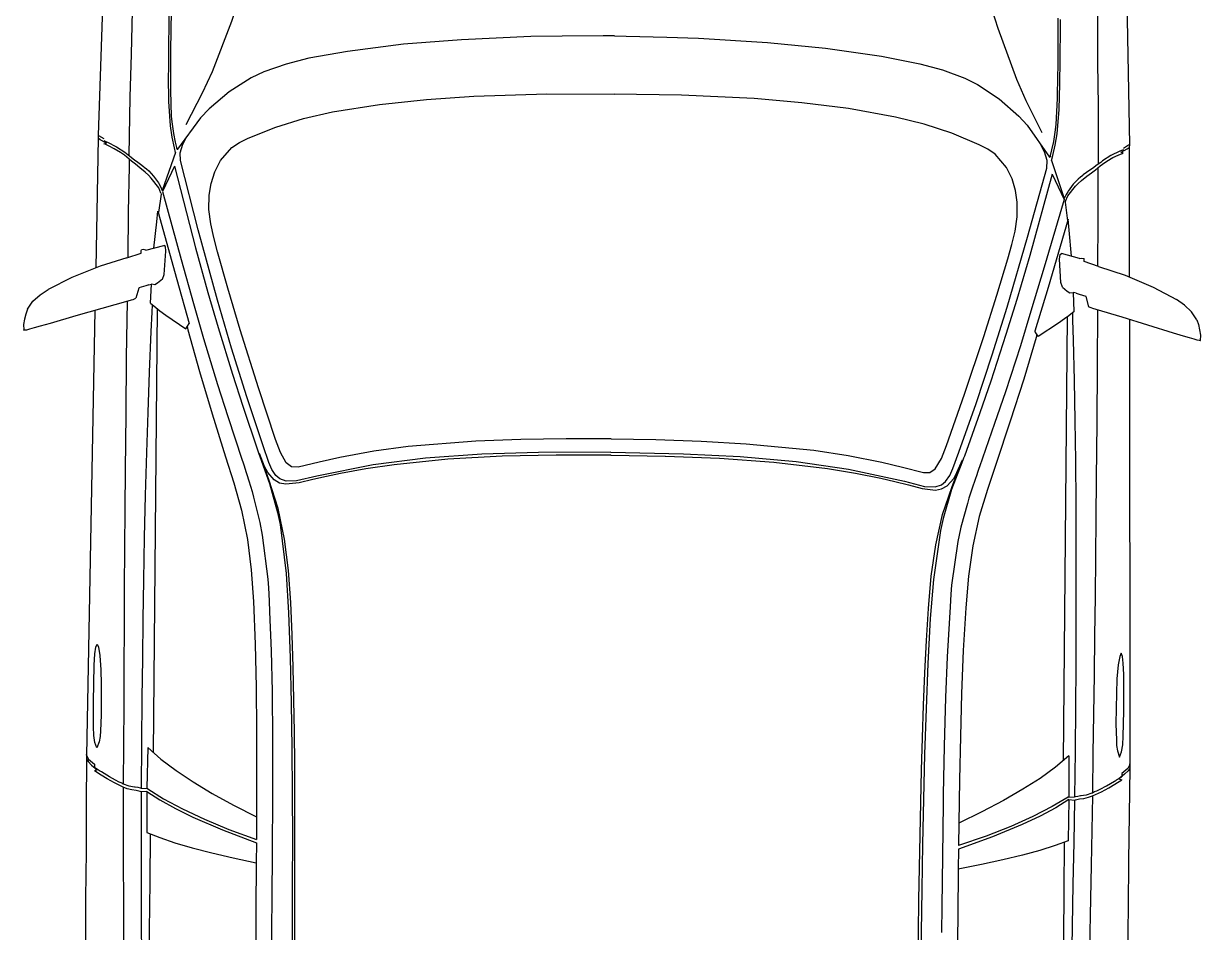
# Model space of a CAD drawing. Header units: inches. Extents: x 13 to 261, y -112 to -47.
# Drawn here: x 245.153 to 247.222, y -67.242 to -65.645 of the extents above; entities that cross this region are included whole.
import ezdxf

# ---------------------------------------------------------------- set-up
doc = ezdxf.new("R2010")
doc.units = ezdxf.units.IN
doc.header["$MEASUREMENT"] = 0

msp = doc.modelspace()

# ---------------------------------------------------------------- linework, layer by layer
at = {"linetype": 'Continuous'}
for p, q in [((245.293, -65.59), (245.2842, -65.8409)), ((247.0929, -65.6061), (247.0972, -65.8571)), ((245.4674, -65.7671), (245.4384, -65.8228)), ((246.9153, -65.78), (246.9433, -65.8363)), ((245.2842, -65.8464), (245.2801, -66.0739)), ((245.2842, -65.8409), (245.2842, -65.8464)), ((245.2857, -65.8419), (245.2842, -65.8409)), ((245.2842, -65.8444), (245.2842, -65.8449)), ((245.2947, -65.8475), (245.2857, -65.8419)), ((245.4205, -65.8716), (245.3969, -65.9379)), ((245.4225, -65.8642), (245.4235, -65.8667)), ((245.424, -65.8657), (245.4235, -65.8667)), ((247.0866, -65.8635), (247.0956, -65.8581)), ((247.0956, -65.8581), (247.0972, -65.8571)), ((247.0972, -65.8571), (247.0971, -65.8626)), ((247.0971, -65.8606), (247.0971, -65.8611)), ((247.0971, -65.8626), (247.0971, -66.0902)), ((246.9569, -65.8794), (246.9574, -65.8804)), ((246.9585, -65.8779), (246.9574, -65.8804)), ((246.9604, -65.8854), (246.9828, -65.9521)), ((245.3953, -65.9444), (245.3905, -65.9769)), ((246.9842, -65.9586), (246.9884, -65.9912)), ((245.3599, -66.0436), (245.3604, -66.0426)), ((245.3684, -66.0432), (245.4, -66.035)), ((245.3348, -66.0564), (245.3599, -66.0481)), ((245.3599, -66.0481), (245.3599, -66.0436)), ((247.0094, -66.0579), (246.9779, -66.0491)), ((247.0178, -66.0584), (247.0174, -66.0574)), ((247.0178, -66.0629), (247.0178, -66.0584)), ((247.0427, -66.0717), (247.0178, -66.0629)), ((245.3729, -66.1042), (245.3779, -66.1028)), ((245.3761, -66.1363), (245.3779, -66.1028)), ((245.3975, -66.0939), (245.4005, -66.0855)), ((246.9794, -66.1081), (246.9765, -66.0996)), ((245.3558, -66.1096), (245.3507, -66.1275)), ((247.0038, -66.1188), (246.9988, -66.1173)), ((247, -66.1508), (246.9988, -66.1173)), ((247.0208, -66.1245), (247.0256, -66.1425)), ((245.3461, -66.1295), (245.3507, -66.1275)), ((245.388, -66.1459), (245.381, -66.9263)), ((247.0301, -66.1446), (247.0256, -66.1425)), ((245.2785, -66.1489), (245.264, -66.9313)), ((246.9879, -66.1602), (246.981, -66.9406)), ((247.0974, -66.1652), (247.0979, -66.9477)), ((245.5658, -66.3975), (245.5662, -66.399)), ((246.8057, -66.4086), (246.8052, -66.4101)), ((245.5386, -66.4152), (245.5391, -66.4167)), ((246.8325, -66.4268), (246.832, -66.4283)), ((245.264, -66.9313), (245.2639, -66.9338)), ((245.2639, -66.9338), (245.2639, -66.9343)), ((245.2778, -66.9464), (245.2778, -66.9524)), ((247.0979, -66.9477), (247.0979, -66.9502)), ((247.0979, -66.9502), (247.0979, -66.9507)), ((245.2827, -66.956), (245.2777, -66.9579)), ((247.0787, -66.972), (247.0837, -66.9741)), ((247.0838, -66.9626), (247.0837, -66.9686)), ((245.3699, -66.9942), (245.3599, -66.9951)), ((245.3699, -66.9942), (245.3698, -67.0667)), ((246.9908, -67.0087), (246.9897, -67.0812)), ((246.9908, -67.0087), (247.0008, -67.0098)), ((245.5625, -67.039), (245.5627, -67.0785)), ((246.7975, -67.05), (246.7966, -67.0895)), ((245.5626, -67.0845), (245.5623, -67.12)), ((246.7966, -67.0955), (246.7962, -67.131))]:
    msp.add_line(p, q, dxfattribs=at)
for points in [[(245.8602, -64.4359), (245.8522, -64.447), (245.8445, -64.4659), (245.8363, -64.4898), (245.8157, -64.5591), (245.7981, -64.625), (245.78, -64.6913), (245.7614, -64.7582), (245.7428, -64.8255), (245.7242, -64.8928), (245.7056, -64.9622), (245.687, -65.032), (245.6684, -65.1013), (245.6502, -65.1712), (245.6321, -65.2415), (245.615, -65.3084), (245.5974, -65.3752), (245.5798, -65.4421), (245.5612, -65.5089), (245.5411, -65.5752), (245.519, -65.641), (245.4847, -65.7297), (245.4674, -65.7671)], [(246.5464, -64.4421), (246.5542, -64.4532), (246.5615, -64.4723), (246.5693, -64.4964), (246.5887, -64.566), (246.6051, -64.6322), (246.622, -64.6988), (246.6394, -64.766), (246.6568, -64.8337), (246.6742, -64.9013), (246.6916, -64.971), (246.7089, -65.0411), (246.7263, -65.1108), (246.7432, -65.1809), (246.7601, -65.2516), (246.776, -65.3187), (246.7924, -65.3859), (246.8088, -65.453), (246.8262, -65.5202), (246.8451, -65.5869), (246.866, -65.6531), (246.8987, -65.7424), (246.9153, -65.78)], [(245.4329, -64.5927), (245.4278, -64.6067), (245.4231, -64.6216), (245.4164, -64.6501), (245.4164, -64.6501), (245.4159, -64.6526), (245.4143, -64.6605), (245.4111, -64.677), (245.4038, -64.7184), (245.3974, -64.7619), (245.3866, -64.8463), (245.3773, -64.9377), (245.3717, -65.0067), (245.3666, -65.0761), (245.3613, -65.1621), (245.357, -65.2486), (245.3533, -65.335), (245.3506, -65.4075), (245.3485, -65.4795), (245.3463, -65.5515), (245.3442, -65.623), (245.3425, -65.6984), (245.3403, -65.7739), (245.3384, -65.8764)], [(246.9708, -64.6065), (246.9757, -64.6205), (246.9801, -64.6355), (246.9863, -64.6641), (246.9863, -64.6641), (246.9868, -64.6666), (246.9882, -64.6746), (246.9911, -64.6911), (246.9977, -64.7327), (247.0033, -64.7763), (247.0126, -64.8608), (247.0202, -64.9524), (247.0246, -65.0215), (247.0285, -65.091), (247.0322, -65.177), (247.035, -65.2636), (247.0372, -65.3501), (247.0385, -65.4226), (247.0394, -65.4946), (247.0402, -65.5666), (247.0411, -65.6381), (247.0414, -65.7136), (247.0423, -65.7891), (247.0423, -65.8917)], [(245.4205, -65.8716), (245.4185, -65.8631), (245.4147, -65.8446), (245.4114, -65.8246), (245.4088, -65.7815), (245.4082, -65.7365), (245.4083, -65.725), (245.4084, -65.707), (245.4092, -65.6235)], [(245.4225, -65.8642), (245.4225, -65.8627), (245.4201, -65.8531), (245.4173, -65.8381), (245.4149, -65.8216), (245.4135, -65.8081), (245.4119, -65.7626), (245.4118, -65.7206), (245.4119, -65.7086), (245.4121, -65.6926), (245.4132, -65.6216)], [(246.9585, -65.8779), (246.9585, -65.8764), (246.9611, -65.8669), (246.9642, -65.852), (246.9668, -65.8355), (246.9685, -65.822), (246.9709, -65.7765), (246.9717, -65.7345), (246.9719, -65.7225), (246.972, -65.7065), (246.9721, -65.6355)], [(246.9604, -65.8854), (246.9625, -65.8769), (246.9666, -65.8585), (246.9703, -65.8385), (246.9737, -65.7955), (246.9751, -65.7505), (246.9752, -65.739), (246.9754, -65.721), (246.9761, -65.6376)], [(246.1923, -65.6665), (246.1723, -65.6664), (246.1003, -65.6667), (246.0448, -65.6677), (245.9233, -65.6731), (245.8212, -65.6812), (245.7226, -65.6938), (245.6549, -65.7057), (245.6149, -65.7159), (245.5757, -65.7295), (245.5531, -65.7403), (245.5144, -65.765), (245.4796, -65.7947), (245.4645, -65.8105), (245.424, -65.8657)], [(246.1923, -65.6665), (246.2123, -65.6667), (246.2843, -65.6684), (246.3398, -65.6704), (246.4612, -65.6779), (246.5631, -65.6879), (246.6615, -65.7022), (246.7289, -65.7153), (246.7688, -65.7262), (246.8077, -65.7405), (246.8301, -65.7517), (246.8684, -65.7771), (246.9026, -65.8074), (246.9174, -65.8235), (246.9569, -65.8794)], [(246.186, -66.3745), (246.107, -66.3743), (246.0275, -66.3756), (245.9484, -66.3789), (245.8293, -66.3883), (245.7688, -66.3963), (245.7092, -66.4072), (245.7092, -66.4072), (245.6731, -66.4154), (245.636, -66.4241), (245.6245, -66.4235), (245.6151, -66.4169), (245.6047, -66.3988), (245.596, -66.3757), (245.5663, -66.285), (245.5342, -66.1832), (245.5123, -66.11), (245.4944, -66.0458), (245.4876, -66.0208), (245.4823, -65.9967), (245.4791, -65.9717), (245.4793, -65.9462), (245.483, -65.9257), (245.4892, -65.9053), (245.4993, -65.8854), (245.5195, -65.8625), (245.5331, -65.8537), (245.5482, -65.8463), (245.5964, -65.8267), (245.6455, -65.8117), (245.6961, -65.8001), (245.7787, -65.7868), (245.8613, -65.7781), (245.9449, -65.7723), (246.0729, -65.7685), (246.1914, -65.769)], [(246.186, -66.3745), (246.265, -66.3757), (246.3445, -66.3784), (246.4234, -66.3831), (246.5423, -66.3947), (246.6027, -66.4037), (246.6621, -66.4158), (246.6621, -66.4158), (246.6981, -66.4246), (246.735, -66.4339), (246.7465, -66.4335), (246.756, -66.4271), (246.7667, -66.4092), (246.7759, -66.3863), (246.8072, -66.2961), (246.8411, -66.1949), (246.8643, -66.1221), (246.8833, -66.0582), (246.8906, -66.0333), (246.8963, -66.0094), (246.9, -65.9844), (246.9002, -65.9589), (246.8969, -65.9384), (246.8911, -65.9178), (246.8813, -65.8977), (246.8615, -65.8745), (246.8481, -65.8654), (246.8331, -65.8578), (246.7853, -65.8374), (246.7365, -65.8214), (246.6861, -65.809), (246.6037, -65.7942), (246.5213, -65.784), (246.4378, -65.7767), (246.3099, -65.7706), (246.1914, -65.769)], [(245.2981, -65.855), (245.2981, -65.8545), (245.2877, -65.849), (245.2842, -65.8464)], [(245.2946, -65.8505), (245.2981, -65.852), (245.3006, -65.8531), (245.3165, -65.8612), (245.331, -65.8708), (245.3339, -65.8734)], [(245.2946, -65.856), (245.2966, -65.8555), (245.2981, -65.855)], [(245.3948, -65.9429), (245.3909, -65.9334), (245.3776, -65.9163), (245.3731, -65.9112), (245.3671, -65.9057), (245.3577, -65.8981), (245.3498, -65.892), (245.3428, -65.8865), (245.3349, -65.8794), (245.3309, -65.8763), (245.3235, -65.8713), (245.3125, -65.8647), (245.3036, -65.8601), (245.2966, -65.857), (245.2946, -65.856)], [(245.2976, -65.8545), (245.2991, -65.8551), (245.2966, -65.8555)], [(245.4288, -65.8852), (245.4285, -65.8717), (245.4331, -65.8568), (245.4404, -65.8433)], [(245.3339, -65.8734), (245.3399, -65.8779), (245.3483, -65.8845), (245.3543, -65.8886), (245.3588, -65.8916)], [(246.9518, -65.8988), (246.9524, -65.8853), (246.948, -65.8703), (246.9409, -65.8567)], [(246.9848, -65.9571), (246.9888, -65.9477), (247.0025, -65.9308), (247.007, -65.9258), (247.0131, -65.9204), (247.0226, -65.913), (247.0307, -65.9071), (247.0378, -65.9016), (247.0458, -65.8947), (247.0498, -65.8917), (247.0574, -65.8868), (247.0684, -65.8804), (247.0775, -65.876), (247.0845, -65.873), (247.0865, -65.872)], [(247.0866, -65.8665), (247.0831, -65.868), (247.0805, -65.869), (247.0645, -65.8769), (247.0499, -65.8862), (247.0469, -65.8887)], [(247.0835, -65.8705), (247.082, -65.871), (247.0845, -65.8715)], [(247.083, -65.871), (247.083, -65.8705), (247.0936, -65.8651), (247.0971, -65.8626)], [(247.0865, -65.872), (247.0845, -65.8715), (247.083, -65.871)], [(245.3389, -65.8829), (245.3388, -65.8849), (245.3387, -65.8959), (245.337, -65.9759), (245.3363, -66.0559)], [(245.3588, -65.8916), (245.3642, -65.8961), (245.3652, -65.8972)], [(245.3652, -65.8972), (245.3692, -65.9002), (245.3732, -65.9037), (245.3776, -65.9083), (245.3816, -65.9128), (245.3905, -65.9249), (245.391, -65.9259), (245.3939, -65.9309), (245.3969, -65.9379)], [(245.4187, -65.8956), (245.3973, -65.9399), (245.4303, -66.0592), (245.4521, -66.1369), (245.4695, -66.1981), (245.4943, -66.2793), (245.5123, -66.3355), (245.5376, -66.4122), (245.5386, -66.4152)], [(245.4187, -65.8956), (245.4555, -66.039), (245.4773, -66.1172), (245.4952, -66.1788), (245.5205, -66.2611), (245.5385, -66.3172), (245.5643, -66.394), (245.5658, -66.3975)], [(246.1858, -66.398), (246.0583, -66.3984), (245.9587, -66.4015), (245.8597, -66.4086), (245.7676, -66.4203), (245.6689, -66.4399), (245.6333, -66.4486), (245.6148, -66.4489), (245.6038, -66.4448), (245.5969, -66.4392), (245.5895, -66.4282), (245.5841, -66.4161), (245.5743, -66.387), (245.5456, -66.3008), (245.5189, -66.215), (245.4941, -66.1308), (245.4602, -66.007), (245.4288, -65.8852)], [(247.0469, -65.8887), (247.0408, -65.8931), (247.0323, -65.8996), (247.0262, -65.9035), (247.0217, -65.9065)], [(246.1858, -66.398), (246.3133, -66.4007), (246.4127, -66.4055), (246.5116, -66.4144), (246.6035, -66.4278), (246.7018, -66.4491), (246.7373, -66.4584), (246.7558, -66.4591), (246.7668, -66.4552), (246.7738, -66.4498), (246.7814, -66.4388), (246.787, -66.4269), (246.7973, -66.398), (246.8276, -66.3122), (246.8558, -66.227), (246.8821, -66.1432), (246.9182, -66.02), (246.9518, -65.8988)], [(246.9617, -65.9094), (246.9224, -66.0521), (246.8992, -66.1299), (246.8802, -66.1912), (246.8534, -66.273), (246.8344, -66.3288), (246.8072, -66.4051), (246.8057, -66.4086)], [(246.9617, -65.9094), (246.9823, -65.9541), (246.9472, -66.0728), (246.924, -66.1501), (246.9055, -66.2109), (246.8793, -66.2917), (246.8603, -66.3475), (246.8336, -66.4238), (246.8325, -66.4268)], [(247.0152, -65.9119), (247.0111, -65.9149), (247.0071, -65.9183), (247.0026, -65.9228), (246.9985, -65.9273), (246.9894, -65.9392), (246.9889, -65.9402), (246.9859, -65.9452), (246.9828, -65.9521)], [(247.0217, -65.9065), (247.0162, -65.9109), (247.0152, -65.9119)], [(247.0418, -65.8981), (247.0418, -65.9001), (247.0417, -65.9111), (247.0419, -65.9912), (247.0412, -66.0712)], [(245.3948, -65.9429), (245.3953, -65.9439), (245.3953, -65.9444)], [(246.9848, -65.9571), (246.9842, -65.9581), (246.9842, -65.9586)], [(245.3825, -66.0393), (245.3874, -65.9934), (245.3895, -65.9744)], [(245.3895, -65.9744), (245.4225, -66.0947), (245.4443, -66.1719)], [(246.9895, -65.9887), (246.9544, -66.1084), (246.9312, -66.1852)], [(246.9954, -66.0537), (246.9913, -66.0077), (246.9895, -65.9887)], [(245.3684, -66.0432), (245.3639, -66.0421), (245.3604, -66.0426)], [(245.4005, -66.0855), (245.4034, -66.0445), (245.4025, -66.0365), (245.4, -66.035)], [(245.3348, -66.0564), (245.2877, -66.071), (245.238, -66.091), (245.1963, -66.1121)], [(246.9765, -66.0996), (246.9743, -66.0586), (246.9754, -66.0506), (246.9779, -66.0491)], [(247.0094, -66.0579), (247.0139, -66.0569), (247.0174, -66.0574)], [(247.0427, -66.0717), (247.0896, -66.0871), (247.1389, -66.108), (247.1802, -66.1299)], [(245.3729, -66.1042), (245.3714, -66.1047), (245.3679, -66.1057), (245.3558, -66.1091)], [(245.3975, -66.0939), (245.3889, -66.1009), (245.3839, -66.1038), (245.3784, -66.1028), (245.3779, -66.1028)], [(245.16, -66.1468), (245.1696, -66.1329), (245.1822, -66.1215), (245.1963, -66.1121)], [(246.9794, -66.1081), (246.9878, -66.1152), (246.9928, -66.1182), (246.9983, -66.1173), (246.9988, -66.1173)], [(247.0038, -66.1188), (247.0053, -66.1193), (247.0088, -66.1204), (247.0208, -66.124)], [(245.1537, -66.1833), (245.1532, -66.1838), (245.1557, -66.1833), (245.1587, -66.1828), (245.1642, -66.1814), (245.1727, -66.1789), (245.1832, -66.176), (245.2008, -66.1712), (245.2459, -66.1581), (245.2915, -66.145), (245.3371, -66.1319), (245.3431, -66.1305), (245.3461, -66.1295)], [(245.3351, -66.1329), (245.3337, -66.2314), (245.3328, -66.3304), (245.332, -66.4294), (245.3313, -66.4984), (245.3307, -66.5674), (245.3301, -66.6364), (245.33, -66.7054), (245.3294, -66.7744), (245.3293, -66.8434), (245.3291, -66.9124), (245.3285, -66.9814)], [(245.3791, -66.1388), (245.3784, -66.1518), (245.3771, -66.1858), (245.374, -66.2577), (245.3714, -66.3282), (245.3692, -66.3987), (245.3671, -66.4737), (245.3654, -66.5482), (245.3642, -66.6227), (245.3631, -66.6917), (245.362, -66.7607), (245.3614, -66.8297), (245.3607, -66.9097), (245.36, -66.9891)], [(245.3761, -66.1363), (245.3855, -66.1438), (245.3925, -66.1494), (245.4034, -66.1575), (245.4387, -66.1813), (245.4443, -66.1719)], [(247.2216, -66.2018), (247.2221, -66.2023), (247.2196, -66.2018), (247.2166, -66.2012), (247.2111, -66.1997), (247.2026, -66.1971), (247.1921, -66.194), (247.1747, -66.1889), (247.1298, -66.1749), (247.0844, -66.161), (247.0391, -66.1471), (247.0331, -66.1456), (247.0301, -66.1446)], [(247.2159, -66.1652), (247.2065, -66.1511), (247.1941, -66.1395), (247.1802, -66.1299)], [(245.16, -66.1468), (245.1569, -66.1553), (245.1548, -66.1643), (245.1532, -66.1738), (245.1537, -66.1833)], [(247, -66.1508), (246.9905, -66.1582), (246.9834, -66.1636), (246.9723, -66.1715), (246.9366, -66.1947), (246.9312, -66.1852)], [(246.997, -66.1533), (246.9974, -66.1663), (246.9981, -66.2003), (246.9999, -66.2723), (247.0013, -66.3428), (247.0022, -66.4133), (247.003, -66.4883), (247.0033, -66.5628), (247.0032, -66.6373), (247.0031, -66.7063), (247.0029, -66.7753), (247.0023, -66.8443), (247.0016, -66.9243), (247.0009, -67.0038)], [(247.041, -66.1482), (247.0407, -66.2467), (247.0398, -66.3456), (247.0389, -66.4446), (247.0383, -66.5136), (247.0377, -66.5826), (247.037, -66.6516), (247.0359, -66.7206), (247.0353, -66.7896), (247.0342, -66.8586), (247.0331, -66.9276), (247.0325, -66.9966)], [(247.2159, -66.1652), (247.2188, -66.1737), (247.2207, -66.1828), (247.2222, -66.1923), (247.2216, -66.2018)], [(245.4407, -66.1773), (245.4422, -66.1829), (245.4625, -66.2565), (245.4848, -66.3307), (245.5082, -66.406), (245.5228, -66.4521), (245.5363, -66.4997), (245.5469, -66.5513), (245.5534, -66.6049), (245.5574, -66.6604), (245.5602, -66.7354), (245.5621, -66.8109), (245.5624, -66.887), (245.5627, -66.963), (245.5625, -67.039)], [(246.9347, -66.1907), (246.9331, -66.1962), (246.9115, -66.2695), (246.8878, -66.3433), (246.8631, -66.4181), (246.8477, -66.4639), (246.8333, -66.5113), (246.8218, -66.5627), (246.8143, -66.6161), (246.8094, -66.6716), (246.8052, -66.7466), (246.802, -66.822), (246.8003, -66.898), (246.7986, -66.974), (246.7975, -67.05)], [(245.5662, -66.399), (245.5687, -66.4055), (245.5858, -66.4531), (245.5998, -66.5043), (245.6041, -66.5253), (245.6148, -66.6114), (245.6192, -66.6805), (245.622, -66.7595), (245.6238, -66.839), (245.6251, -66.9185), (245.6254, -66.998), (245.6257, -67.077), (245.6255, -67.1565), (245.6253, -67.232)], [(245.6303, -67.2321), (245.6303, -67.1751), (245.6303, -67.1181), (245.6303, -67.0611), (245.6303, -67.0041), (245.6298, -66.9471), (245.6294, -66.8901), (245.6284, -66.833), (245.6269, -66.776), (245.6254, -66.719), (245.6229, -66.6625), (245.6189, -66.6059), (245.6119, -66.5509), (245.6009, -66.4973), (245.5848, -66.4476), (245.5677, -66.4005)], [(246.1857, -66.403), (246.1852, -66.403), (246.0902, -66.4032), (246.0897, -66.4032), (245.9947, -66.4053), (245.8992, -66.4104), (245.8046, -66.4201), (245.755, -66.4272), (245.7104, -66.4353), (245.6859, -66.4405), (245.6618, -66.4463), (245.6378, -66.4521), (245.6142, -66.4544), (245.6033, -66.4523), (245.5938, -66.4467), (245.5824, -66.4336), (245.577, -66.4231), (245.5677, -66.4005)], [(246.1857, -66.403), (246.1862, -66.403), (246.2812, -66.4049), (246.2817, -66.4049), (246.3767, -66.4087), (246.4721, -66.4156), (246.5665, -66.4269), (246.616, -66.4349), (246.6604, -66.4438), (246.6848, -66.4495), (246.7088, -66.4557), (246.7327, -66.4619), (246.7562, -66.4646), (246.7672, -66.4627), (246.7768, -66.4573), (246.7884, -66.4444), (246.794, -66.434), (246.8037, -66.4115)], [(246.7262, -67.2419), (246.7273, -67.1849), (246.7283, -67.1279), (246.7293, -67.0709), (246.7303, -67.0139), (246.7318, -66.9569), (246.7333, -66.8999), (246.7353, -66.8429), (246.7378, -66.786), (246.7403, -66.729), (246.7438, -66.6725), (246.7488, -66.6161), (246.7568, -66.5611), (246.7688, -66.5077), (246.7858, -66.4584), (246.8037, -66.4115)], [(246.8052, -66.4101), (246.8026, -66.4165), (246.7847, -66.4639), (246.7698, -66.5147), (246.7651, -66.5357), (246.7528, -66.6216), (246.7472, -66.6905), (246.743, -66.7695), (246.7398, -66.849), (246.7371, -66.9285), (246.7353, -67.008), (246.7336, -67.0869), (246.7324, -67.1664), (246.7312, -67.2419)], [(245.5391, -66.4167), (245.5415, -66.4237), (245.5415, -66.4242), (245.5493, -66.4483), (245.5551, -66.4674), (245.5575, -66.4769), (245.5682, -66.519), (245.5686, -66.5215), (245.5729, -66.544), (245.5828, -66.6211), (245.5836, -66.6366), (245.5849, -66.6591), (245.5857, -66.6787), (245.5886, -66.7472), (245.59, -66.8187), (245.5907, -66.9042), (245.591, -66.9892), (245.5908, -67.0047), (245.5905, -67.0977), (245.5897, -67.1857), (245.5893, -67.2317)], [(246.832, -66.4283), (246.8295, -66.4353), (246.8295, -66.4358), (246.8212, -66.4597), (246.8151, -66.4786), (246.8125, -66.4881), (246.8011, -66.53), (246.8006, -66.5325), (246.7959, -66.555), (246.7847, -66.6319), (246.7836, -66.6474), (246.7819, -66.6699), (246.7807, -66.6893), (246.7766, -66.7578), (246.7739, -66.8293), (246.7717, -66.9148), (246.7699, -66.9998), (246.7698, -67.0153), (246.7684, -67.1083), (246.7677, -67.1962), (246.7672, -67.2422)], [(245.2821, -66.9178), (245.2787, -66.9084), (245.2768, -66.8959), (245.2764, -66.8809), (245.2763, -66.8369), (245.2766, -66.8044), (245.2774, -66.7724), (245.2786, -66.7524), (245.2802, -66.7409), (245.2825, -66.7352)], [(245.2825, -66.7352), (245.2847, -66.741), (245.2875, -66.7555), (245.2893, -66.7805), (245.2896, -66.806), (245.2899, -66.832), (245.2896, -66.86), (245.2884, -66.8875), (245.2878, -66.8975), (245.2862, -66.907), (245.2821, -66.9178)], [(247.0829, -66.7513), (247.0806, -66.757), (247.0775, -66.7715), (247.0752, -66.7965), (247.0745, -66.822), (247.0738, -66.848), (247.0735, -66.876), (247.0743, -66.9035), (247.0747, -66.9135), (247.0761, -66.923), (247.08, -66.9339)], [(247.08, -66.9339), (247.0836, -66.9246), (247.0857, -66.9121), (247.0863, -66.8971), (247.0872, -66.8531), (247.0875, -66.8206), (247.0873, -66.7886), (247.0865, -66.7686), (247.0851, -66.7571), (247.0829, -66.7513)], [(245.264, -66.9313), (245.2674, -66.9373), (245.2778, -66.9464)], [(245.3716, -66.9172), (245.37, -66.9887), (245.3715, -66.9898), (245.36, -66.9891)], [(245.3716, -66.9172), (245.3944, -66.9375), (245.4212, -66.9577), (245.4511, -66.9775), (245.4849, -66.9978), (245.5222, -67.0181), (245.5625, -67.039)], [(246.9905, -66.9317), (246.9674, -66.9515), (246.9402, -66.9713), (246.91, -66.9905), (246.8758, -67.0102), (246.8381, -67.0299), (246.7975, -67.05)], [(246.9905, -66.9317), (246.9909, -67.0032), (246.9894, -67.0042), (247.0009, -67.0038)], [(245.2639, -66.9338), (245.2639, -66.9368), (245.2632, -67.0183), (245.263, -67.0998), (245.2622, -67.1818), (245.262, -67.2613), (245.2618, -67.3408), (245.2621, -67.4198), (245.2619, -67.4993), (245.2622, -67.5788), (245.263, -67.6583), (245.2638, -67.7378)], [(245.2639, -66.9338), (245.2639, -66.9353), (245.2639, -66.9363), (245.2639, -66.9373)], [(245.2639, -66.9373), (245.2669, -66.9418), (245.2728, -66.9479), (245.2827, -66.956)], [(245.3605, -66.9892), (245.3585, -66.9886), (245.3545, -66.9876), (245.3495, -66.9866), (245.3485, -66.9865), (245.3445, -66.986), (245.339, -66.985), (245.329, -66.9814), (245.3285, -66.9814), (245.327, -66.9804), (245.325, -66.9793), (245.3211, -66.9778), (245.3151, -66.9747), (245.3041, -66.9686), (245.2902, -66.96), (245.2892, -66.9595), (245.2877, -66.9585), (245.2867, -66.958), (245.2778, -66.9524)], [(247.0979, -66.9502), (247.0978, -66.9532), (247.0971, -67.0347), (247.0959, -67.1162), (247.0952, -67.1982), (247.0939, -67.2777), (247.0927, -67.3572), (247.091, -67.4362), (247.0898, -67.5156), (247.0881, -67.5951), (247.0859, -67.6746), (247.0837, -67.7541)], [(247.0979, -66.9477), (247.0943, -66.9537), (247.0838, -66.9626)], [(247.0979, -66.9502), (247.0979, -66.9517), (247.0979, -66.9527), (247.0978, -66.9537)], [(245.3599, -66.9951), (245.3584, -66.9946), (245.3584, -66.9941), (245.3514, -66.9926), (245.3434, -66.9915), (245.3355, -66.9894), (245.3285, -66.9869), (245.313, -66.9792), (245.3001, -66.9721), (245.2897, -66.9655), (245.2777, -66.9579)], [(247.0004, -67.0038), (247.0024, -67.0033), (247.0064, -67.0024), (247.0114, -67.0014), (247.0124, -67.0014), (247.0164, -67.001), (247.0219, -67), (247.032, -66.9966), (247.0325, -66.9966), (247.034, -66.9956), (247.036, -66.9946), (247.04, -66.9932), (247.046, -66.9902), (247.0571, -66.9843), (247.0711, -66.976), (247.0721, -66.9755), (247.0737, -66.9745), (247.0747, -66.974), (247.0837, -66.9686)], [(247.0978, -66.9537), (247.0948, -66.9582), (247.0887, -66.9641), (247.0787, -66.972)], [(245.3285, -66.9869), (245.3284, -67.1089), (245.3286, -67.1969), (245.3288, -67.2849), (245.3291, -67.3664), (245.3298, -67.4479), (245.3305, -67.5424), (245.3322, -67.6374), (245.3345, -67.7655), (245.3358, -67.8485), (245.337, -67.932), (245.3383, -68.015)], [(245.3699, -66.9942), (245.3928, -67.0089), (245.4201, -67.0242), (245.451, -67.0395), (245.5028, -67.0619), (245.5626, -67.0845)], [(245.3715, -66.9898), (245.3993, -67.007), (245.4326, -67.0248), (245.471, -67.0431), (245.5143, -67.061), (245.5627, -67.0785)], [(247.0008, -67.0098), (247.0023, -67.0093), (247.0023, -67.0088), (247.0094, -67.0074), (247.0174, -67.0065), (247.0254, -67.0045), (247.0324, -67.0021), (247.048, -66.9947), (247.061, -66.9879), (247.0716, -66.9815), (247.0837, -66.9741)], [(245.3599, -66.9951), (245.3597, -67.0691), (245.3601, -67.1427), (245.3599, -67.2167), (245.3603, -67.2907), (245.3611, -67.3647), (245.3614, -67.4387), (245.3623, -67.5127), (245.3636, -67.5867), (245.3649, -67.6607), (245.3663, -67.7347), (245.3681, -67.8088), (245.37, -67.8828), (245.3723, -67.9563), (245.3746, -68.0303)], [(246.9894, -67.0042), (246.9612, -67.021), (246.9276, -67.0382), (246.8889, -67.0558), (246.8453, -67.0729), (246.7966, -67.0895)], [(246.9908, -67.0087), (246.9677, -67.023), (246.9401, -67.0378), (246.909, -67.0525), (246.8568, -67.074), (246.7966, -67.0955)], [(247.0008, -67.0098), (246.9997, -67.0838), (246.998, -67.1573), (246.9969, -67.2313), (246.9952, -67.3053), (246.993, -67.3793), (246.9914, -67.4533), (246.9892, -67.5272), (246.9865, -67.6012), (246.9839, -67.6752), (246.9812, -67.7492), (246.9781, -67.8232), (246.9749, -67.8971), (246.9712, -67.9706), (246.9676, -68.0446)], [(247.0324, -67.0021), (247.0303, -67.1241), (247.0285, -67.2121), (247.0267, -67.3001), (247.025, -67.3816), (247.0228, -67.463), (247.0204, -67.5575), (247.0171, -67.6525), (247.0124, -67.7805), (247.0097, -67.8634), (247.007, -67.9469), (247.0042, -68.0299)], [(245.3698, -67.0667), (245.3927, -67.0754), (245.4191, -67.0847), (245.4495, -67.0935), (245.4839, -67.1023), (245.5214, -67.1111), (245.5623, -67.12)], [(245.376, -67.6583), (245.3752, -67.5743), (245.375, -67.4898), (245.3747, -67.4058), (245.3745, -67.3218), (245.3747, -67.2378), (245.3755, -67.1538), (245.3762, -67.0698)], [(246.9897, -67.0812), (246.9666, -67.0895), (246.94, -67.0983), (246.9095, -67.1065), (246.8749, -67.1147), (246.8373, -67.1229), (246.7962, -67.131)], [(246.9729, -67.6726), (246.9752, -67.5886), (246.9769, -67.5041), (246.9787, -67.4201), (246.9804, -67.3362), (246.9817, -67.2522), (246.9824, -67.1682), (246.9832, -67.0842)], [(245.5623, -67.12), (245.5616, -67.201), (245.5613, -67.2825), (245.5601, -67.3635), (245.5584, -67.4444), (245.5562, -67.5259)], [(246.7962, -67.131), (246.7955, -67.212), (246.7943, -67.2935), (246.7941, -67.3745), (246.7943, -67.4555), (246.7951, -67.537)], [(245.5893, -67.2317), (245.589, -67.2622), (245.589, -67.2627), (245.5881, -67.3667), (245.5874, -67.3842), (245.585, -67.4922), (245.5836, -67.5317), (245.5824, -67.5547), (245.5746, -67.6406), (245.573, -67.6536), (245.5542, -67.7444), (245.5521, -67.7514), (245.5244, -67.8387), (245.5223, -67.8441), (245.5223, -67.8446)], [(245.6253, -67.232), (245.625, -67.3155)], [(245.6298, -67.2896), (245.6303, -67.2321)], [(246.7257, -67.2994), (246.7262, -67.2419)], [(246.7312, -67.2419), (246.73, -67.3254)]]:
    msp.add_lwpolyline(points, dxfattribs=at)
for p in [(245.264, -66.9298), (247.0979, -66.9462)]:
    msp.add_point(p, dxfattribs=at)

doc.saveas('drawing.dxf')
